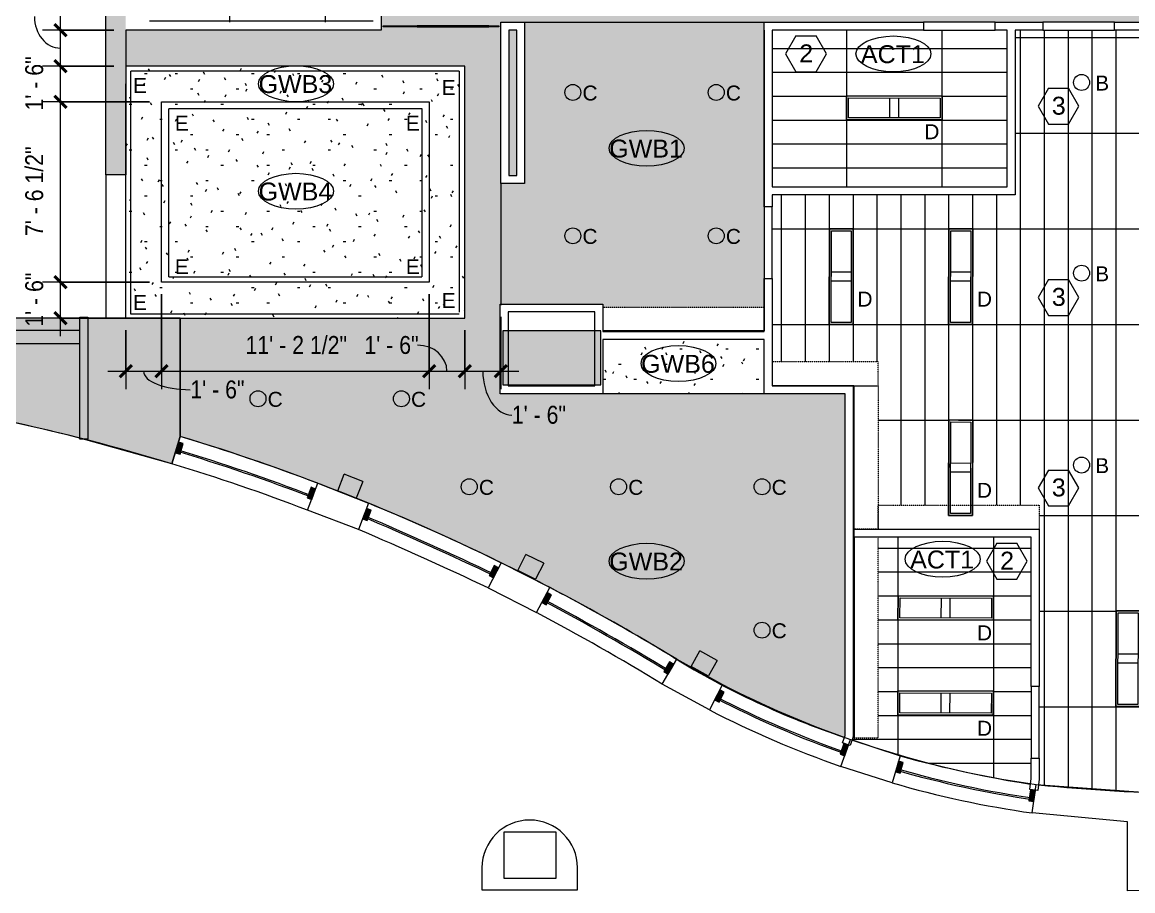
# Model space of a CAD drawing. Header units: inches. Extents: x 50 to 3088, y -595 to 388.
# Drawn here: x 330 to 888, y -595 to -159 of the extents above; entities that cross this region are included whole.
import ezdxf

# ---------------------------------------------------------------- set-up
doc = ezdxf.new("R2010")
doc.units = ezdxf.units.IN
doc.header["$MEASUREMENT"] = 0
doc.linetypes.add('Demolished 3_16_', pattern=[0.28125, 0.1875, -0.09375])
doc.linetypes.add('Overhead', pattern=[0.15625, 0.09375, -0.0625])
for name, color, linetype, lineweight in [('A-ANNO-DIMS', 211, 'Continuous', 9), ('A-ANNO-DIMS-96', 211, 'Continuous', 9), ('A-ANNO-NOTE', 131, 'Continuous', 9), ('A-CLNG', 13, 'Continuous', 9), ('A-CLNG-PATT', 13, 'Continuous', 9), ('A-DETL', 90, 'Continuous', 9), ('A-DETL-DEMO', 6, 'Demolished 3_16_', 9), ('A-DETL-GENF', 92, 'Continuous', 9), ('A-EXIST-GLAZ', 250, 'Continuous', 9), ('A-WALL', 113, 'Continuous', 13), ('A-WALL-PATT', 111, 'Continuous', 13), ('E-LITE-EQPM', 33, 'Continuous', 9), ('EXTWINDOWS', 250, 'Continuous', 9), ('G-ANNO-TEXT', 231, 'Continuous', 9), ('I-WALL', 2, 'Continuous', 13), ('new block- skin dc_dwg', 8, 'Continuous', 9), ('Q-CASE', 31, 'Continuous', 13), ('S-EXIST-COLS', 250, 'Continuous', 9)]:
    doc.layers.add(name, color=color, linetype=linetype, lineweight=lineweight)
doc.styles.add('Arial', font='arial.ttf', dxfattribs={"width": 0.85, "height": 9})
doc.styles.add('Arial_1', font='arial.ttf', dxfattribs={"height": 7.5})
doc.styles.add('Arial_2', font='arial.ttf', dxfattribs={"height": 9})
doc.dimstyles.new('Linear_-_3_32__Arial__85_-_1_2__Tolerance', dxfattribs={"dimscale": 12, "dimtxt": 9.182335, "dimasz": 0.5, "dimexe": 0.75, "dimexo": 0.5, "dimgap": 0.5, "dimtad": 1, "dimdec": 1, "dimrnd": 0.5, "dimzin": 3, "dimdsep": 46, "dimlunit": 4, "dimtxsty": 'Arial', "dimblk1": 'OBLIQUE', "dimblk2": 'OBLIQUE', "dimsah": 1, "dimcen": 0.09, "dimdle": 0.75, "dimazin": 0, "dimtfac": 1, "dimtdec": 4, "dimtix": 1, "dimtmove": 0, "dimatfit": 3, "dimfxl": 1, "dimtvp": 1, "dimfrac": 2, "dimtolj": 1, "dimtzin": 0, "dimarcsym": 2})
doc.dimstyles.new('Linear_-_3_32__Arial__85_-_1_2__Tolerance_1', dxfattribs={"dimscale": 12, "dimtxt": 9.182335, "dimasz": 0.5, "dimexe": 0.75, "dimexo": 0.5, "dimgap": 0.5, "dimtad": 1, "dimdec": 1, "dimrnd": 0.5, "dimzin": 3, "dimdsep": 46, "dimlunit": 4, "dimtxsty": 'Arial', "dimblk1": 'OBLIQUE', "dimblk2": 'OBLIQUE', "dimsah": 1, "dimcen": 0.09, "dimdle": 0.75, "dimazin": 0, "dimtfac": 1, "dimtdec": 4, "dimtix": 1, "dimtmove": 1, "dimatfit": 3, "dimfxl": 1, "dimtvp": 1, "dimfrac": 2, "dimtolj": 1, "dimtzin": 0, "dimarcsym": 2})
pattern_1 = [(0, (0, 0), (30.72, 7.68), [1.267, -21.773, 1.267, -21.773, -122.88]), (0, (0, 0), (30.72, 7.68), [-46.08, 1.267, -44.813, 1.267, -21.773, -53.76]), (0, (0, 0), (30.72, 7.68), [-115.2, 1.267, -14.093, 1.267, -37.133]), (120, (11.52, 3.84), (-22.011075, 22.7643), [1.267, -21.773, 1.267, -21.773, -122.88]), (120, (11.52, 3.84), (-22.011075, 22.7643), [-46.08, 1.267, -44.813, 1.267, -21.773, -53.76]), (120, (11.52, 3.84), (-22.011075, 22.7643), [-115.2, 1.267, -14.093, 1.267, -37.133]), (240, (15.36, 19.2), (-8.708925, -30.4443), [1.267, -21.773, 1.267, -21.773, -122.88]), (240, (15.36, 19.2), (-8.708925, -30.4443), [-46.08, 1.267, -44.813, 1.267, -21.773, -53.76]), (240, (15.36, 19.2), (-8.708925, -30.4443), [-115.2, 1.267, -14.093, 1.267, -37.133])]

# ---------------------------------------------------------------- blocks, each defined once
blk = doc.blocks.new('new block- skin dc_dwg-1925045-Reflected Ceiling Plan')
at = {"layer": 'EXTWINDOWS'}
for points in [[(1777.47, 974.25), (1779.1, 979.63), (1776.71, 980.36), (1775.08, 974.97)], [(1843.56, 951.54), (1845.55, 956.8), (1843.22, 957.69), (1841.22, 952.43)], [(1871.45, 940.96), (1873.46, 946.21), (1871.13, 947.11), (1869.11, 941.86)], [(1934.84, 912.25), (1937.39, 917.26), (1935.17, 918.4), (1932.61, 913.38)], [(1961.36, 898.71), (1963.96, 903.69), (1961.75, 904.85), (1959.14, 899.86)], [(2022.51, 863.86), (2025.35, 868.72), (2023.19, 869.98), (2020.35, 865.12)], [(2048.12, 849.85), (2050.7, 854.85), (2048.47, 855.99), (2045.89, 850.99)], [(2111.24, 822.91), (2113.1, 828.22), (2110.73, 829.04), (2108.88, 823.73)], [(2139.08, 814.1), (2140.64, 819.5), (2138.24, 820.2), (2136.67, 814.8)], [(2206.21, 799.84), (2207.01, 805.41), (2204.53, 805.76), (2203.74, 800.2)]]:
    blk.add_hatch(color=256, dxfattribs=at).paths.add_polyline_path(points, flags=0)
at = {"layer": 'A-EXIST-GLAZ'}
blk.add_line((1653.18, 1029.84), (1727.18, 1029.84), dxfattribs=at)
for centre, radius, start, end in [((1489.66, 28.93), 989.16, 69.01258, 73.21169), ((1489.66, 28.93), 989.91, 69.01258, 73.21169), ((1214.89, -598.14), 1674.2, 64.51461, 66.98327), ((1214.89, -598.14), 1674.95, 64.51461, 66.98327), ((1373.97, -203.81), 1250.21, 58.71987, 62.06732), ((1373.97, -203.81), 1250.96, 58.71987, 62.06732), ((2277.2, 1299.14), 503.32, 242.6998, 250.7875), ((2277.2, 1299.14), 502.57, 242.6998, 250.7875), ((2277.18, 1299.09), 503.27, 253.8216, 261.9101), ((2277.18, 1299.09), 502.52, 253.8216, 261.9101)]:
    blk.add_arc(centre, radius, start, end, dxfattribs=at)
at = {"layer": 'A-WALL', "color": 250, "lineweight": 9}
blk.add_line((1653.18, 1036.62), (1727.18, 1036.62), dxfattribs=at)
at = {"layer": 'A-WALL', "color": 250, "lineweight": 9, "flags": 128}
for points in [[(1727.18, 1042.62), (1777.58, 1042.62), (1777.58, 983.23), (1773.41, 969.47), (1727.18, 982.34)], [(1846.65, 959.7), (1872.11, 949.67), (1867.05, 936.49), (1841.52, 946.17)], [(1938.67, 919.77), (1932.23, 907.12), (1956.48, 894.77), (1963.08, 907.4)], [(2026.86, 871.3), (2049.85, 858.66), (2043.26, 845.88), (2019.6, 858.9)], [(2114.08, 831.05), (2139.01, 822.85), (2135.07, 809.27), (2109.35, 817.48)], [(2207.43, 808.38), (2277.18, 803.45), (2301.18, 803.45), (2301.18, 755.63), (2253.18, 755.08), (2253.18, 789.64), (2205.41, 794.15)]]:
    blk.add_lwpolyline(points, close=True, dxfattribs=at)
at = {"layer": 'A-WALL', "color": 250, "lineweight": 9}
for centre, radius, start, end in [((1467.12, -41.11), 1055.98, 75.74308, 79.85189), ((1467.06, -41.29), 1070.54, 69.2324, 73.13834), ((1489.66, 28.93), 982.41, 69.01258, 73.21169), ((1467.08, -41.21), 1070.46, 63.86094, 67.76715), ((1214.89, -598.14), 1667.45, 64.51983, 66.97631), ((1438.31, -94.2), 1130.75, 58.63437, 62.34844), ((1373.97, -203.81), 1243.46, 58.71987, 62.0658), ((2277.2, 1299.14), 495.7, 242.6997, 250.7874), ((2277.2, 1299.14), 510.07, 242.6998, 250.7875), ((2286.25, 1349.98), 547.3, 254.3934, 261.7192), ((2277.18, 1299.09), 510.02, 253.8216, 261.9101)]:
    blk.add_arc(centre, radius, start, end, dxfattribs=at)
at = {"layer": 'EXTWINDOWS'}
for p, q in [((1776.71, 980.36), (1775.08, 974.97)), ((1779.1, 979.63), (1776.71, 980.36)), ((1777.47, 974.25), (1779.1, 979.63)), ((1775.08, 974.97), (1777.47, 974.25)), ((1843.22, 957.69), (1841.22, 952.43)), ((1845.55, 956.8), (1843.22, 957.69)), ((1843.56, 951.54), (1845.55, 956.8)), ((1841.22, 952.43), (1843.56, 951.54)), ((1871.13, 947.11), (1869.11, 941.86)), ((1873.46, 946.21), (1871.13, 947.11)), ((1871.45, 940.96), (1873.46, 946.21)), ((1869.11, 941.86), (1871.45, 940.96)), ((1935.17, 918.4), (1932.61, 913.38)), ((1934.84, 912.25), (1937.39, 917.26)), ((1937.39, 917.26), (1935.17, 918.4)), ((1932.61, 913.38), (1934.84, 912.25)), ((1961.75, 904.85), (1959.14, 899.86)), ((1961.36, 898.71), (1963.96, 903.69)), ((1963.96, 903.69), (1961.75, 904.85)), ((1959.14, 899.86), (1961.36, 898.71)), ((2023.19, 869.98), (2020.35, 865.12)), ((2025.35, 868.72), (2023.19, 869.98)), ((2020.35, 865.12), (2022.51, 863.86)), ((2022.51, 863.86), (2025.35, 868.72)), ((2048.47, 855.99), (2045.89, 850.99)), ((2048.12, 849.85), (2050.7, 854.85)), ((2050.7, 854.85), (2048.47, 855.99)), ((2045.89, 850.99), (2048.12, 849.85)), ((2110.73, 829.04), (2108.88, 823.73)), ((2113.1, 828.22), (2110.73, 829.04)), ((2111.24, 822.91), (2113.1, 828.22)), ((2108.88, 823.73), (2111.24, 822.91)), ((2138.24, 820.2), (2136.67, 814.8)), ((2140.64, 819.5), (2138.24, 820.2)), ((2136.67, 814.8), (2139.08, 814.1)), ((2139.08, 814.1), (2140.64, 819.5)), ((2204.53, 805.76), (2203.74, 800.2)), ((2207.01, 805.41), (2204.53, 805.76)), ((2206.21, 799.84), (2207.01, 805.41)), ((2203.74, 800.2), (2206.21, 799.84))]:
    blk.add_line(p, q, dxfattribs=at)
at = {"layer": 'S-EXIST-COLS', "flags": 128}
blk.add_lwpolyline([(1940.17, 761.24), (1940.17, 784.74), (1966.17, 784.74), (1966.17, 761.24)], close=True, dxfattribs=at)
blk.add_lwpolyline([(1929.05, 766.58), (1929.05, 755.58), (1977.05, 755.58), (1977.05, 766.58)], dxfattribs=at)
at = {"layer": 'S-EXIST-COLS'}
for start in [360, 0]:
    blk.add_arc((1953.05, 766.58), 24, start, 180, dxfattribs=at)
blk = doc.blocks.new('Upper Cabinet - Standard Upper Cabinet-2108360-Reflected Ceiling Plan')
at = {"layer": 'Q-CASE', "linetype": 'Overhead', "lineweight": 9}
for p, q in [((-47.26, 12), (12.61, 12)), ((-47.26, 0), (-47.26, 12)), ((12.61, 12), (24.61, 12)), ((24.61, 12), (24.61, 0))]:
    blk.add_line(p, q, dxfattribs=at)
at = {"layer": 'Q-CASE'}
blk.add_line((24.61, 0), (-47.26, 0), dxfattribs=at)
blk = doc.blocks.new('Upper Cabinet - Standard Upper Cabinet-2113234-Reflected Ceiling Plan')
at = {"layer": 'Q-CASE'}
blk.add_line((33.82, 0), (-47.26, 0), dxfattribs=at)
at = {"layer": 'Q-CASE', "linetype": 'Overhead', "lineweight": 9}
for p, q in [((-47.26, 0), (-47.26, -12)), ((33.82, -12), (33.82, 0)), ((-47.26, -12), (33.82, -12))]:
    blk.add_line(p, q, dxfattribs=at)
blk = doc.blocks.new('Upper Cabinet - Standard Upper Cabinet-2108389-Reflected Ceiling Plan')
at = {"layer": 'Q-CASE'}
blk.add_line((5.97, 0), (-47.26, 0), dxfattribs=at)
at = {"layer": 'Q-CASE', "linetype": 'Overhead', "lineweight": 9}
for p, q in [((-47.26, 0), (-47.26, -12)), ((-47.26, -12), (5.97, -12))]:
    blk.add_line(p, q, dxfattribs=at)
blk = doc.blocks.new('Upper Cabinet - Standard Upper Cabinet-2108331-Reflected Ceiling Plan')
at = {"layer": 'Q-CASE', "linetype": 'Overhead', "lineweight": 9}
for p, q in [((-47.26, 12), (33.57, 12)), ((-47.26, 0), (-47.26, 12)), ((33.57, 12), (33.57, 0))]:
    blk.add_line(p, q, dxfattribs=at)
blk = doc.blocks.new('Upper Cabinet - Standard Upper Cabinet-2107617-Reflected Ceiling Plan')
at = {"layer": 'Q-CASE'}
blk.add_line((53.59, 0), (-47.26, 0), dxfattribs=at)
at = {"layer": 'Q-CASE', "linetype": 'Overhead', "lineweight": 9}
for p, q in [((-47.26, 0), (-47.26, -12)), ((-47.26, -12), (53.59, -12))]:
    blk.add_line(p, q, dxfattribs=at)
blk = doc.blocks.new('Rectangular Ceiling Light - Recessed - New 1_ x 4_-V6-Reflected Ceiling Plan')
at = {"layer": 'E-LITE-EQPM', "lineweight": 20}
for p, q in [((-6.74, -26.34), (-6.74, 21.66)), ((-6.74, 21.66), (5.26, 21.66)), ((-5.74, -25.34), (-5.74, 20.66)), ((-5.74, 20.66), (4.26, 20.66)), ((4.26, 20.66), (4.26, -25.34)), ((5.26, 21.66), (5.26, -26.34)), ((4.26, -0.09), (-5.74, -0.09)), ((4.26, -4.59), (-5.74, -4.59)), ((5.26, -26.34), (-6.74, -26.34)), ((4.26, -25.34), (-5.74, -25.34))]:
    blk.add_line(p, q, dxfattribs=at)
blk = doc.blocks.new('Pendant - Suspended - New 8_-1192035-Reflected Ceiling Plan')
at = {"layer": 'E-LITE-EQPM', "lineweight": 20}
blk.add_circle((0, 0), 4, dxfattribs=at)
blk = doc.blocks.new('Rectangular Ceiling Light - Recessed - New 1_ x 4_-V7-Reflected Ceiling Plan')
at = {"layer": 'E-LITE-EQPM', "lineweight": 20}
for p, q in [((-6.74, -21.11), (-6.74, 21.66)), ((-6.74, 21.66), (5.26, 21.66)), ((-5.74, -21.11), (-5.74, 20.66)), ((-5.74, 20.66), (4.26, 20.66)), ((4.26, 20.66), (4.26, -21.08)), ((5.26, 21.66), (5.26, -21.08)), ((4.26, -0.09), (-5.74, -0.09)), ((4.26, -4.59), (-5.74, -4.59)), ((-6.74, -26.34), (-6.74, -21.11)), ((-5.74, -25.34), (-5.74, -21.11)), ((4.26, -21.08), (4.26, -25.34)), ((5.26, -21.08), (5.26, -26.34)), ((5.26, -26.34), (-6.74, -26.34)), ((4.26, -25.34), (-5.74, -25.34))]:
    blk.add_line(p, q, dxfattribs=at)
blk = doc.blocks.new('FORM Keynote Tag - Default w_arrow-62346-Reflected Ceiling Plan')
at = {"layer": 'A-ANNO-NOTE', "lineweight": 20}
for p, q in [((-0.0519, 0.1051), (-0.106, 0.0113)), ((-0.0519, 0.1051), (0.0537, 0.1051)), ((0.1078, 0.0113), (0.0537, 0.1051)), ((-0.106, 0.0113), (-0.0519, -0.0824)), ((0.0537, -0.0824), (0.1078, 0.0113)), ((-0.0519, -0.0824), (0.0537, -0.0824))]:
    blk.add_line(p, q, dxfattribs=at)
blk = doc.blocks.new('FORM Finish Tag - Default w_arrow-62639-Reflected Ceiling Plan')
at = {"layer": 'A-ANNO-NOTE', "lineweight": 20}
blk.add_ellipse((0, 0), major_axis=(-0.196, 0), ratio=0.478314, dxfattribs=at)
blk = doc.blocks.new('DIMBLOCK26-Reflected Ceiling Plan')
at = {"layer": 'A-ANNO-DIMS-96'}
for p, q in [((394.27, -289.17), (340.49, -289.17)), ((349.49, -316.17), (349.49, -289.17)), ((349.49, -289.17), (394.27, -289.17)), ((403.67, -307.17), (340.49, -307.17)), ((349.49, -307.17), (403.67, -307.17))]:
    blk.add_line(p, q, dxfattribs=at)
at = {"layer": 'A-ANNO-DIMS-96', "lineweight": 50}
for p, q in [((349.49, -289.17), (346.49, -286.17)), ((349.49, -289.17), (352.49, -292.17)), ((349.49, -307.17), (346.49, -304.17)), ((349.49, -307.17), (352.49, -310.17))]:
    blk.add_line(p, q, dxfattribs=at)
at = {"layer": 'A-ANNO-DIMS-96', "color": 0, "insert": (331.81, -311.52), "char_height": 9, "width": 32.0393, "attachment_point": 1, "rotation": 90, "line_spacing_factor": 0.941778, "style": 'Arial'}
blk.add_mtext('1\' - 6"', dxfattribs=at)
blk = doc.blocks.new('_Oblique')
at = {"color": 0, "linetype": 'ByBlock', "lineweight": -2}
blk.add_line((-0.5, -0.5), (0.5, 0.5), dxfattribs=at)
blk = doc.blocks.new('DIMBLOCK27-Reflected Ceiling Plan')
at = {"layer": 'A-ANNO-DIMS-96'}
for p, q in [((394.27, -198.59), (340.49, -198.59)), ((349.49, -289.17), (349.49, -198.59)), ((349.49, -198.59), (394.27, -198.59)), ((394.27, -289.17), (340.49, -289.17)), ((349.49, -289.17), (394.27, -289.17))]:
    blk.add_line(p, q, dxfattribs=at)
at = {"layer": 'A-ANNO-DIMS-96', "lineweight": 50}
for p, q in [((349.49, -198.59), (346.49, -195.59)), ((349.49, -198.59), (352.49, -201.59)), ((349.49, -289.17), (346.49, -286.17)), ((349.49, -289.17), (352.49, -292.17))]:
    blk.add_line(p, q, dxfattribs=at)
at = {"layer": 'A-ANNO-DIMS-96', "color": 0, "insert": (331.81, -265.99), "char_height": 9, "width": 53.0598, "attachment_point": 1, "rotation": 90, "line_spacing_factor": 0.941778, "style": 'Arial'}
blk.add_mtext('7\' - 6 1/2"', dxfattribs=at)
blk = doc.blocks.new('DIMBLOCK28-Reflected Ceiling Plan')
at = {"layer": 'A-ANNO-DIMS-96', "lineweight": 50}
for p, q in [((349.49, -180.59), (346.49, -177.59)), ((349.49, -180.59), (352.49, -183.59)), ((349.49, -198.59), (346.49, -195.59)), ((349.49, -198.59), (352.49, -201.59))]:
    blk.add_line(p, q, dxfattribs=at)
at = {"layer": 'A-ANNO-DIMS-96'}
for p, q in [((376.27, -180.59), (340.49, -180.59)), ((349.49, -198.59), (349.49, -180.59)), ((349.49, -180.59), (376.27, -180.59)), ((394.27, -198.59), (340.49, -198.59)), ((349.49, -198.59), (394.27, -198.59))]:
    blk.add_line(p, q, dxfattribs=at)
at = {"layer": 'A-ANNO-DIMS-96', "color": 0, "insert": (331.81, -202.94), "char_height": 9, "width": 32.0393, "attachment_point": 1, "rotation": 90, "line_spacing_factor": 0.941778, "style": 'Arial'}
blk.add_mtext('1\' - 6"', dxfattribs=at)
blk = doc.blocks.new('DIMBLOCK29-Reflected Ceiling Plan')
at = {"layer": 'A-ANNO-DIMS-96'}
for p, q in [((349.49, -180.59), (349.49, -153.59)), ((376.27, -162.59), (340.49, -162.59)), ((349.49, -162.59), (376.27, -162.59)), ((376.27, -180.59), (340.49, -180.59)), ((349.49, -180.59), (376.27, -180.59))]:
    blk.add_line(p, q, dxfattribs=at)
at = {"layer": 'A-ANNO-DIMS-96', "lineweight": 50}
for p, q in [((349.49, -162.59), (346.49, -159.59)), ((349.49, -162.59), (352.49, -165.59)), ((349.49, -180.59), (346.49, -177.59)), ((349.49, -180.59), (352.49, -183.59))]:
    blk.add_line(p, q, dxfattribs=at)
at = {"layer": 'A-ANNO-DIMS-96'}
blk.add_ellipse((349.49, -155.76), major_axis=(0, 15.83), ratio=0.825226, start_param=1.570796, end_param=3.141593, dxfattribs=at)
at = {"layer": 'A-ANNO-DIMS-96', "color": 0, "insert": (331.81, -155.76), "char_height": 9, "width": 32.0393, "attachment_point": 1, "rotation": 90, "line_spacing_factor": 0.941778, "style": 'Arial'}
blk.add_mtext('1\' - 6"', dxfattribs=at)
blk = doc.blocks.new('DIMBLOCK30-Reflected Ceiling Plan')
at = {"layer": 'A-ANNO-DIMS-96'}
for p, q in [((400.27, -295.17), (400.27, -342.83)), ((400.27, -333.83), (400.27, -295.17)), ((382.27, -313.17), (382.27, -342.83)), ((382.27, -333.83), (382.27, -313.17)), ((373.27, -333.83), (400.27, -333.83))]:
    blk.add_line(p, q, dxfattribs=at)
at = {"layer": 'A-ANNO-DIMS-96', "lineweight": 50}
for p, q in [((382.27, -333.83), (379.27, -336.83)), ((382.27, -333.83), (385.27, -330.83)), ((400.27, -333.83), (397.27, -336.83)), ((400.27, -333.83), (403.27, -330.83))]:
    blk.add_line(p, q, dxfattribs=at)
at = {"layer": 'A-ANNO-DIMS-96'}
blk.add_ellipse((414.71, -333.83), major_axis=(23.44, 0), ratio=0.395547, start_param=3.141593, end_param=4.712389, dxfattribs=at)
at = {"layer": 'A-ANNO-DIMS-96', "color": 0, "insert": (414.71, -338.48), "char_height": 9, "width": 32.0393, "attachment_point": 1, "line_spacing_factor": 0.941778, "style": 'Arial'}
blk.add_mtext('1\' - 6"', dxfattribs=at)
blk = doc.blocks.new('DIMBLOCK31-Reflected Ceiling Plan')
at = {"layer": 'A-ANNO-DIMS-96'}
for p, q in [((400.27, -295.17), (400.27, -342.83)), ((400.27, -333.83), (400.27, -295.17)), ((534.59, -295.17), (534.59, -342.83)), ((534.59, -333.83), (534.59, -295.17)), ((400.27, -333.83), (534.59, -333.83))]:
    blk.add_line(p, q, dxfattribs=at)
at = {"layer": 'A-ANNO-DIMS-96', "lineweight": 50}
for p, q in [((400.27, -333.83), (397.27, -336.83)), ((400.27, -333.83), (403.27, -330.83)), ((534.59, -333.83), (531.59, -336.83)), ((534.59, -333.83), (537.59, -330.83))]:
    blk.add_line(p, q, dxfattribs=at)
at = {"layer": 'A-ANNO-DIMS-96', "color": 0, "insert": (442.43, -316.15), "char_height": 9, "width": 60.0101, "attachment_point": 1, "line_spacing_factor": 0.941778, "style": 'Arial'}
blk.add_mtext('11\' - 2 1/2"', dxfattribs=at)
blk = doc.blocks.new('DIMBLOCK32-Reflected Ceiling Plan')
at = {"layer": 'A-ANNO-DIMS-96'}
for p, q in [((534.59, -295.17), (534.59, -342.83)), ((534.59, -333.83), (534.59, -295.17)), ((552.59, -313.17), (552.59, -342.83)), ((552.59, -333.83), (552.59, -313.17)), ((534.59, -333.83), (552.59, -333.83))]:
    blk.add_line(p, q, dxfattribs=at)
at = {"layer": 'A-ANNO-DIMS-96', "lineweight": 50}
for p, q in [((534.59, -333.83), (531.59, -336.83)), ((534.59, -333.83), (537.59, -330.83)), ((552.59, -333.83), (549.59, -336.83)), ((552.59, -333.83), (555.59, -330.83))]:
    blk.add_line(p, q, dxfattribs=at)
at = {"layer": 'A-ANNO-DIMS-96'}
blk.add_ellipse((528.83, -333.83), major_axis=(14.76, 0), ratio=0.885029, start_param=0, end_param=1.570796, dxfattribs=at)
at = {"layer": 'A-ANNO-DIMS-96', "color": 0, "insert": (502.13, -316.15), "char_height": 9, "width": 32.0393, "attachment_point": 1, "line_spacing_factor": 0.941778, "style": 'Arial'}
blk.add_mtext('1\' - 6"', dxfattribs=at)
blk = doc.blocks.new('DIMBLOCK33-Reflected Ceiling Plan')
at = {"layer": 'A-ANNO-DIMS-96'}
for p, q in [((570.59, -306.59), (570.59, -342.83)), ((570.59, -333.83), (570.59, -306.59)), ((552.59, -313.17), (552.59, -342.83)), ((552.59, -333.83), (552.59, -313.17)), ((552.59, -333.83), (579.59, -333.83))]:
    blk.add_line(p, q, dxfattribs=at)
at = {"layer": 'A-ANNO-DIMS-96', "lineweight": 50}
for p, q in [((552.59, -333.83), (549.59, -336.83)), ((552.59, -333.83), (555.59, -330.83)), ((570.59, -333.83), (567.59, -336.83)), ((570.59, -333.83), (573.59, -330.83))]:
    blk.add_line(p, q, dxfattribs=at)
at = {"layer": 'A-ANNO-DIMS-96'}
blk.add_ellipse((576.14, -333.83), major_axis=(0, 21.99), ratio=0.661468, start_param=1.570796, end_param=3.141593, dxfattribs=at)
at = {"layer": 'A-ANNO-DIMS-96', "color": 0, "insert": (576.14, -351.2), "char_height": 9, "width": 32.0393, "attachment_point": 1, "line_spacing_factor": 0.941778, "style": 'Arial'}
blk.add_mtext('1\' - 6"', dxfattribs=at)

msp = doc.modelspace()

# ---------------------------------------------------------------- hatches: boundary and pattern name
at = {"layer": 'A-CLNG-PATT', "lineweight": 13}
h = msp.add_hatch(dxfattribs=at)
h.set_pattern_fill('FP_13', color=256, style=0, pattern_type=2)
h.set_pattern_definition(pattern_1)
h.paths.add_polyline_path([(743.2436, -517.7041), (743.5893, -516.7542), (743.5893, -345.2136), (570.3424, -345.2136), (570.3424, -300.0886), (621.7704, -300.0886), (621.7704, -301.8386), (702.8065, -301.8386), (702.8065, -158.5886), (1131.6509, -158.5886), (1138.2286, -138.8766), (1166.2075, -147.9674), (1166.2075, -158.5886), (1225.6567, -158.5886), (1225.6567, -222.8386), (1285.6567, -222.8386), (1285.6567, -99.0385), (888.5924, -99.0385), (888.5924, -98.4456), (888.3494, -98.4456), (888.3494, -57.0284), (901.5924, -57.0284), (901.5696, 20.0865), (834.5924, 20.0865), (834.5924, -98.5886), (510.5924, -98.5886), (510.5924, -162.5886), (382.2678, -162.5886), (382.2678, -180.5886), (552.5924, -180.5886), (552.5924, -307.1713), (409.6746, -307.1713), (409.6746, -366.5617), (430.2881, -373.0373), (450.7667, -379.9276), (471.1021, -387.2299), (491.2859, -394.9411), (511.31, -403.0582), (531.1661, -411.5778), (552.5924, -421.3307), (570.5924, -429.936), (588.1408, -438.7415), (605.7699, -448.0021), (623.2237, -457.589), (640.4961, -467.4989), (657.5813, -477.7284), (669.2379, -484.6017), (681.1089, -491.0979), (693.1819, -497.2105), (705.4445, -502.933), (717.8842, -508.2597), (730.4882, -513.1851), (742.5533, -517.4595)], flags=0)
h.paths.add_polyline_path([(571.8106, -239.5886), (570.5924, -239.5886), (570.5924, -158.5886), (582.5924, -158.5886), (582.5924, -239.5886), (574.5924, -239.5886)], flags=0)
h.paths.add_polyline_path([(574.5924, -235.5886), (578.5924, -235.5886), (578.5924, -162.5886), (574.5924, -162.5886), (574.5924, -235.0869)], flags=0)
h.paths.add_polyline_path([(564.5924, -160.8386), (511.5924, -160.8386), (511.5924, -160.3386), (569.5924, -160.3386), (569.5924, -160.8386)], flags=0)
h.paths.add_polyline_path([(893.5635, 20.5865), (901.5696, 20.5865), (901.5924, 145.9615), (834.5924, 145.9615), (834.5924, 20.5865), (893.0363, 20.5865)], flags=0)
h = msp.add_hatch(dxfattribs=at)
h.set_pattern_fill('FP_26', color=256, style=0, pattern_type=2)
h.set_pattern_definition([(0, (530.599, -61.978), (0, -12), []), (270, (530.6, -61.98), (-48, -3e-15), [])])
h.paths.add_polyline_path([(506.5924, -158.5886), (506.5924, 17.9482), (409.5924, 17.9482), (409.5924, -95.2136), (394.2678, -95.2136), (394.2678, -158.5886), (397.8456, -158.5886)], flags=0)
h.paths.add_polyline_path([(482.5637, -121.8396), (434.5639, -121.7086), (434.5966, -109.7086), (482.5964, -109.8396), (482.5641, -121.7086)], flags=0)
h.paths.add_polyline_path([(482.5637, -73.8396), (434.5639, -73.7086), (434.5966, -61.7086), (482.5964, -61.8396)], flags=0)
h.paths.add_polyline_path([(482.6939, -26.1296), (434.6941, -25.9986), (434.7268, -13.9987), (482.7267, -14.1297)], flags=0)
h = msp.add_hatch(dxfattribs=at)
h.set_pattern_fill('FP_27', color=256, style=0, pattern_type=2)
h.set_pattern_definition([(90, (807.63, -214.354), (12, -7e-16), []), (0, (807.63, -214.354), (0, -48), [])])
h.paths.add_polyline_path([(917.2375, -546.0258), (917.2375, -417.0886), (891.9006, -417.0886), (891.9006, -413.0886), (1063.5075, -413.0886), (1084.2174, -398.5873), (1089.0178, -405.443), (1089.0178, -353.0886), (891.8924, -353.0886), (891.8924, -162.5886), (828.8521, -162.5886), (828.8521, -245.2446), (706.8521, -245.2446), (706.8521, -329.0886), (760.0893, -329.0886), (760.0893, -341.0886), (747.8521, -341.0886), (747.8521, -413.0886), (748.0893, -413.0549), (748.0893, -341.2136), (760.0893, -341.2136), (760.0893, -401.0886), (795.5134, -401.0886), (795.6301, -358.3215), (807.6301, -358.3543), (807.5134, -401.0886), (840.9234, -401.0886), (840.9234, -538.6252), (840.573, -541.4787), (862.6945, -543.405), (884.8528, -544.8482), (907.0374, -545.8075)], flags=0)
h.paths.add_polyline_path([(891.499, -502.2163), (879.499, -502.1835), (879.6301, -454.1837), (891.63, -454.2165), (891.5642, -478.3409)], flags=0)
h.paths.add_polyline_path([(1089.0178, -349.0886), (1089.0178, -310.9524), (1014.7375, -310.9524), (1014.7375, -349.0886), (1086.9288, -349.0886)], flags=0)
h.paths.add_polyline_path([(747.499, -310.3541), (735.4991, -310.3213), (735.6301, -262.3215), (747.6301, -262.3543), (747.5893, -277.2792)], flags=0)
h.paths.add_polyline_path([(807.499, -310.3541), (795.4991, -310.3213), (795.6301, -262.3215), (807.6301, -262.3543)], flags=0)
h = msp.add_hatch(dxfattribs=at)
h.set_pattern_fill('FP_35', color=256, style=0, pattern_type=2)
h.set_pattern_definition([(180, (1800.278, 872.262), (1e-15, 12), []), (90, (1800.28, 872.26), (48, -3e-15), [])])
h.paths.add_polyline_path([(824.8521, -241.2446), (824.8521, -162.5886), (706.8521, -162.5886), (706.8521, -241.2446), (807.499, -241.2446)], flags=0)
h.paths.add_polyline_path([(792.2331, -207.6513), (744.2333, -207.5203), (744.266, -195.5204), (792.2658, -195.6514), (792.2334, -207.5203)], flags=0)
h = msp.add_hatch(dxfattribs=at)
h.set_pattern_fill('FP_13', color=256, style=0, pattern_type=2)
h.set_pattern_definition(pattern_1)
h.paths.add_polyline_path([(471.1021, -307.1713), (552.5924, -307.1713), (552.5924, -180.5886), (382.2678, -180.5886), (382.2678, -307.1713), (450.7667, -307.1713)], flags=0)
h = msp.add_hatch(dxfattribs=at)
h.set_pattern_fill('FP_13', color=256, style=0, pattern_type=2)
h.set_pattern_definition(pattern_1)
h.paths.add_polyline_path([(702.8065, -345.2136), (702.8521, -345.2136), (702.8521, -317.8386), (621.7704, -317.8386), (621.7704, -341.2136), (621.8424, -341.2136), (621.8424, -345.2136), (693.1819, -345.2136)], flags=0)
h = msp.add_hatch(dxfattribs=at)
h.set_pattern_fill('FP_29', color=256, style=0, pattern_type=2)
h.set_pattern_definition([(0, (770.089, -470.654), (0, -12), []), (270, (770.09, -470.654), (-48, -3e-15), [])])
h.paths.add_polyline_path([(836.5879, -541.1127), (836.9234, -538.3805), (836.9234, -417.0886), (760.0893, -417.0886), (760.0893, -517.936), (748.0893, -517.936), (748.0517, -417.0886), (747.5893, -417.0886), (747.5893, -519.0886), (762.1148, -523.9008), (776.7822, -528.2615), (791.5774, -532.1665), (806.4862, -535.6122), (821.6741, -538.6252), (836.2524, -541.0567)], flags=0)
h.paths.add_polyline_path([(817.9262, -506.4948), (769.9263, -506.3638), (769.9591, -494.3638), (817.9589, -494.4948)], flags=0)
h.paths.add_polyline_path([(818.0564, -458.7848), (770.0566, -458.6538), (770.0893, -446.6538), (818.0891, -446.7849), (818.0567, -458.6538)], flags=0)
at = {"layer": 'A-DETL-GENF'}
h = msp.add_hatch(color=9, dxfattribs=at)
h.paths.add_polyline_path([(405.5051, -380.319), (409.6746, -366.5617), (409.6746, -307.1713), (309.4263, -307.1713), (309.4263, -95.2136), (190.3089, -95.2136), (190.3089, -21.5886), (197.9964, -21.5886), (197.9964, -89.2136), (405.5924, -89.2136), (405.5924, 373.0481), (284.4344, 373.0481), (284.4344, 359.5319), (266.2064, 359.5319), (266.2064, 228.5319), (311.6101, 228.5319), (348.6697, 277.7701), (351.4906, 275.6472), (313.3522, 225.0319), (266.2064, 225.0319), (266.2064, 29.7864), (242.2064, 29.7864), (242.2064, 38.2864), (199.2064, 38.2864), (199.2064, 29.7864), (175.2064, 29.7864), (175.2064, 41.7864), (262.7064, 41.7864), (262.7064, 137.7864), (242.2064, 137.7864), (242.2064, 142.0044), (199.2064, 142.0044), (199.2064, 137.7864), (178.0594, 137.7864), (178.0594, 110.7864), (164.3089, 110.7864), (164.3089, 176.7864), (178.0594, 176.7864), (178.0594, 149.7864), (199.2064, 149.7864), (199.2064, 145.2854), (242.2064, 145.2854), (242.2064, 149.7864), (262.7064, 149.7864), (262.7064, 245.9104), (178.0594, 245.9104), (178.0594, 218.7864), (164.3089, 218.7864), (164.3089, 278.7864), (178.0594, 278.7864), (178.0594, 249.1924), (262.7064, 249.1924), (262.7064, 349.7864), (178.0594, 349.7864), (178.0594, 320.7864), (164.3089, 320.7864), (164.3089, 373.0481), (49.9156, 373.0481), (49.9156, -319.1713), (237.2678, -319.1713), (237.2678, -343.9854), (258.5912, -347.0189), (279.8482, -350.4866), (301.03, -354.3871), (322.128, -358.7188), (343.1331, -363.4799), (364.0368, -368.6685), (384.8304, -374.2822), (404.1648, -379.9276)], flags=0)
h.paths.add_polyline_path([(171.4964, -21.5886), (164.3089, -21.5886), (164.3089, 68.7864), (171.4964, 68.7864), (171.4964, 29.7864)], flags=0)
h.paths.add_polyline_path([(278.9654, 363.0319), (278.9654, 373.0481), (176.9654, 373.0481), (176.9654, 363.0319), (266.2064, 363.0319)], flags=0)
h = msp.add_hatch(color=57, dxfattribs=at)
h.paths.add_polyline_path([(895.8924, -342.3841), (921.7704, -342.3841), (921.7704, -306.3841), (895.7704, -306.3841), (895.7704, -342.3841)], flags=0)
h.paths.add_polyline_path([(576.5924, -340.5886), (620.7704, -340.5886), (620.7704, -313.5886), (571.5924, -313.5886), (571.5924, -340.5886), (574.3424, -340.5886)], flags=0)
h.paths.add_polyline_path([(1149.758, -192.0445), (1157.6468, -167.7652), (1159.5477, -168.3829), (1165.9484, -148.6837), (1138.4554, -139.5096), (1124.2406, -183.2582), (1138.2691, -188.0886)], flags=0)
h.paths.add_polyline_path([(910.4182, -96.3546), (927.9576, -73.9052), (905.5924, -57.0518), (888.3539, -79.1161), (910.1942, -96.1796)], flags=0)
h.paths.add_polyline_path([(570.5924, -90.5886), (597.5924, -90.5886), (597.5924, -54.0518), (570.5924, -54.0518), (570.5924, -87.5889)], flags=0)
at = {"layer": 'A-WALL-PATT'}
msp.add_hatch(color=8, dxfattribs=at).paths.add_polyline_path([(372.2678, -235.1713), (382.2678, -235.1713), (382.2678, -95.2136), (372.2678, -95.2136), (372.2678, -113.4599)], flags=0)

# ---------------------------------------------------------------- linework, layer by layer
at = {"layer": 'A-CLNG', "lineweight": 13}
for p, q in [((702.8065, -162.5886), (702.8065, -313.5886)), ((552.5924, -180.5886), (382.2678, -180.5886)), ((552.5924, -307.1713), (552.5924, -180.5886)), ((744.266, -195.5204), (744.2333, -207.5203)), ((792.2658, -195.6514), (744.266, -195.5204)), ((792.2331, -207.6513), (792.2658, -195.6514)), ((744.2333, -207.5203), (792.2331, -207.6513)), ((735.6301, -262.3215), (735.4991, -310.3213)), ((747.6301, -262.3543), (735.6301, -262.3215)), ((747.499, -310.3541), (747.6301, -262.3543)), ((795.6301, -262.3215), (795.4991, -310.3213)), ((807.6301, -262.3543), (795.6301, -262.3215)), ((807.499, -310.3541), (807.6301, -262.3543)), ((382.2678, -307.1713), (552.5924, -307.1713)), ((409.6746, -366.5617), (409.6746, -307.1713)), ((735.4991, -310.3213), (747.499, -310.3541)), ((795.4991, -310.3213), (807.499, -310.3541)), ((702.8065, -313.5886), (621.7704, -313.5886)), ((702.8521, -345.2136), (621.8424, -345.2136)), ((747.8521, -341.0886), (706.8521, -341.0886)), ((747.8521, -413.0886), (747.8521, -341.0886)), ((795.6301, -358.3215), (795.4991, -406.3213)), ((807.6301, -358.3543), (795.6301, -358.3215)), ((807.499, -406.3541), (807.6301, -358.3543)), ((795.4991, -406.3213), (807.499, -406.3541)), ((747.5893, -417.0886), (748.0517, -417.0886)), ((748.0517, -413.0886), (747.8521, -413.0886)), ((770.0893, -446.6538), (770.0566, -458.6538)), ((818.0891, -446.7849), (770.0893, -446.6538)), ((818.0564, -458.7848), (818.0891, -446.7849)), ((879.6301, -454.1837), (879.499, -502.1835)), ((891.63, -454.2165), (879.6301, -454.1837)), ((770.0566, -458.6538), (818.0564, -458.7848)), ((769.9591, -494.3638), (769.9263, -506.3638)), ((817.9589, -494.4948), (769.9591, -494.3638)), ((817.9262, -506.4948), (817.9589, -494.4948)), ((769.9263, -506.3638), (817.9262, -506.4948)), ((879.499, -502.1835), (891.499, -502.2163)), ((747.5893, -519.0886), (747.5893, -517.4595))]:
    msp.add_line(p, q, dxfattribs=at)
for centre, radius, start, end in [((99.1954, -1390.949), 1070.4049, 63.8860524, 73.1385884), ((99.1954, -1390.949), 1070.4049, 58.5564299, 63.8860524), ((877.8612, -117.4683), 422.2684, 238.55643, 251.409859), ((910.4302, -51.8866), 494.7674, 250.784255, 261.416737), ((939.909, 471.3156), 1017.6541, 264.3982836, 268.7233771)]:
    msp.add_arc(centre, radius, start, end, dxfattribs=at)
at = {"layer": 'A-DETL', "lineweight": 13}
for p, q in [((582.5924, -158.5886), (702.8065, -158.5886)), ((382.2678, -307.1713), (382.2678, -189.5886)), ((400.2678, -198.5886), (534.5924, -198.5886)), ((400.2678, -289.1713), (400.2678, -198.5886)), ((534.5924, -198.5886), (534.5924, -289.1713)), ((570.5924, -239.5886), (570.5924, -300.5886)), ((534.5924, -289.1713), (400.2678, -289.1713)), ((409.6746, -307.1713), (309.4263, -307.1713)), ((409.6746, -366.5617), (409.6746, -307.1713)), ((620.7704, -313.5886), (571.5924, -313.5886)), ((571.5924, -313.5886), (571.5924, -340.5886)), ((620.7704, -340.5886), (620.7704, -313.5886)), ((571.5924, -340.5886), (620.7704, -340.5886)), ((405.5051, -380.319), (409.6746, -366.5617)), ((488.7144, -393.9327), (491.9728, -385.5926)), ((501.2954, -389.2348), (491.9728, -385.5926)), ((501.2954, -389.2348), (497.9426, -397.5874)), ((498.0203, -397.6177), (488.6977, -393.9755)), ((579.2221, -433.8504), (583.1949, -425.826)), ((592.1647, -430.2669), (583.1949, -425.826)), ((588.1714, -438.3325), (579.2017, -433.8916)), ((592.1647, -430.2669), (588.0966, -438.2955)), ((666.1751, -482.0264), (670.4985, -474.1854)), ((679.2633, -479.018), (670.4985, -474.1854)), ((679.2633, -479.018), (674.8446, -486.8591)), ((674.9177, -486.8994), (666.1529, -482.0667))]:
    msp.add_line(p, q, dxfattribs=at)
msp.add_arc((99.2116, -1390.9009), 1055.9789, 73.1386663, 82.4877791, dxfattribs=at)
at = {"layer": 'A-DETL-DEMO'}
for p, q in [((549.7258, -183.1638), (384.7258, -183.1638)), ((384.7258, -183.1638), (384.7258, -304.9935)), ((549.7258, -183.1638), (549.7258, -304.1638)), ((403.9511, -201.9451), (530.9511, -201.9451)), ((403.9511, -286.4451), (403.9511, -201.9451)), ((530.9511, -201.9451), (530.9511, -286.4451)), ((403.9511, -286.4451), (530.9511, -286.4451)), ((384.7258, -304.9935), (549.6745, -304.9935))]:
    msp.add_line(p, q, dxfattribs=at)
at = {"layer": 'A-WALL', "color": 7, "lineweight": 20}
for p, q in [((372.2678, -235.1713), (372.2678, -95.2136)), ((510.5924, -152.1441), (510.5924, -162.5886)), ((570.5924, -158.5886), (582.5924, -158.5886)), ((570.5924, -239.5886), (570.5924, -158.5886)), ((582.5924, -158.5886), (582.5924, -239.5886)), ((702.8065, -162.5886), (702.8065, -158.5886)), ((702.8065, -158.5886), (782.8521, -158.5886)), ((782.8521, -158.5886), (782.8521, -162.5886)), ((818.8521, -162.5886), (818.8521, -158.5886)), ((818.8521, -158.5886), (842.8521, -158.5886)), ((842.8521, -158.5886), (842.8521, -162.5886)), ((878.8521, -162.5886), (878.8521, -158.5886)), ((878.8521, -158.5886), (927.7375, -158.5886)), ((382.2678, -162.5886), (382.2678, -235.1713)), ((510.5924, -162.5886), (382.2678, -162.5886)), ((578.5924, -162.5886), (574.5924, -162.5886)), ((574.5924, -162.5886), (574.5924, -235.5886)), ((578.5924, -235.5886), (578.5924, -162.5886)), ((702.8521, -162.5886), (702.8065, -162.5886)), ((702.8521, -251.2446), (702.8521, -162.5886)), ((706.8521, -162.5886), (706.8521, -241.2446)), ((782.8521, -162.5886), (706.8521, -162.5886)), ((824.8521, -162.5886), (818.8521, -162.5886)), ((824.8521, -241.2446), (824.8521, -162.5886)), ((842.8521, -162.5886), (828.8521, -162.5886)), ((828.8521, -162.5886), (828.8521, -245.2446)), ((917.7181, -162.5886), (878.8521, -162.5886)), ((382.2678, -235.1713), (372.2678, -235.1713)), ((582.5924, -239.5886), (570.5924, -239.5886)), ((574.5924, -235.5886), (578.5924, -235.5886)), ((706.8521, -241.2446), (824.8521, -241.2446)), ((706.8521, -245.2446), (706.8521, -251.2446)), ((828.8521, -245.2446), (706.8521, -245.2446)), ((706.8521, -251.2446), (702.8521, -251.2446)), ((702.8521, -313.8386), (702.8521, -287.2446)), ((702.8521, -287.2446), (706.8521, -287.2446)), ((706.8521, -287.2446), (706.8521, -341.2136)), ((570.3424, -345.2136), (570.3424, -300.0886)), ((570.3424, -300.0886), (621.7704, -300.0886)), ((621.7704, -300.0886), (621.7704, -313.8386)), ((359.2678, -367.9551), (359.2678, -306.6713)), ((359.2678, -306.6713), (363.2678, -306.6713)), ((363.2678, -306.6713), (363.2678, -367.9551)), ((574.3424, -304.0886), (574.3424, -341.2136)), ((617.7704, -304.0886), (574.3424, -304.0886)), ((617.7704, -341.2136), (617.7704, -304.0886)), ((621.7704, -313.8386), (702.8521, -313.8386)), ((621.7704, -317.8386), (621.7704, -341.2136)), ((702.8521, -317.8386), (621.7704, -317.8386)), ((702.8521, -345.2136), (702.8521, -317.8386)), ((621.8424, -345.2136), (570.3424, -345.2136)), ((574.3424, -341.2136), (617.7704, -341.2136)), ((621.7704, -341.2136), (621.8424, -341.2136)), ((621.8424, -341.2136), (621.8424, -345.2136)), ((743.5893, -345.2136), (702.8521, -345.2136)), ((706.8521, -341.2136), (747.5893, -341.2136)), ((743.5893, -516.7542), (743.5893, -345.2136)), ((747.5893, -341.2136), (747.5893, -517.4595)), ((363.2678, -367.9551), (359.2678, -367.9551)), ((748.0517, -417.0886), (748.0517, -413.0886)), ((748.0517, -413.0886), (840.9234, -413.0886)), ((836.9234, -417.0886), (748.0517, -417.0886)), ((836.9234, -492.0886), (836.9234, -417.0886)), ((840.9234, -413.0886), (840.9234, -492.0886)), ((840.9234, -492.0886), (836.9234, -492.0886)), ((742.2563, -520.4165), (743.5893, -516.7542)), ((747.5893, -517.4595), (746.0151, -521.7846)), ((746.0151, -521.7846), (742.2563, -520.4165)), ((836.9234, -538.3805), (836.9234, -528.0886)), ((836.9234, -528.0886), (840.9234, -528.0886)), ((840.9234, -528.0886), (840.9234, -538.6252)), ((836.2524, -543.8448), (836.9234, -538.3805)), ((840.9234, -538.6252), (840.2226, -544.3323)), ((840.2226, -544.3323), (836.2524, -543.8448))]:
    msp.add_line(p, q, dxfattribs=at)
at = {"layer": 'A-WALL'}
for p, q in [((818.8521, -158.5886), (782.8521, -158.5886)), ((878.8521, -158.5886), (842.8521, -158.5886)), ((782.8521, -162.5886), (818.8521, -162.5886)), ((842.8521, -162.5886), (878.8521, -162.5886)), ((372.2678, -235.1713), (372.2678, -307.1713)), ((382.2678, -307.1713), (382.2678, -235.1713)), ((702.8521, -251.2446), (702.8521, -287.2446)), ((706.8521, -287.2446), (706.8521, -251.2446)), ((372.2678, -307.1713), (382.2678, -307.1713)), ((836.9234, -492.0886), (836.9234, -528.0886)), ((840.9234, -528.0886), (840.9234, -492.0886))]:
    msp.add_line(p, q, dxfattribs=at)
at = {"layer": 'I-WALL', "color": 7, "lineweight": 20}
for p, q in [((511.5924, -160.8386), (511.5924, -160.3386)), ((511.5924, -160.3386), (528.5924, -160.3386)), ((528.5924, -160.8386), (511.5924, -160.8386)), ((528.5924, -160.3386), (528.5924, -160.8386)), ((564.5924, -160.8386), (564.5924, -160.3386)), ((564.5924, -160.3386), (569.5924, -160.3386)), ((569.5924, -160.8386), (564.5924, -160.8386)), ((569.5924, -160.3386), (569.5924, -160.8386))]:
    msp.add_line(p, q, dxfattribs=at)
at = {"layer": 'I-WALL'}
for p, q in [((564.5924, -160.3386), (528.5924, -160.3386)), ((528.5924, -160.8386), (564.5924, -160.8386))]:
    msp.add_line(p, q, dxfattribs=at)

# ---------------------------------------------------------------- block references
at = {"layer": 'A-ANNO-NOTE', "lineweight": 20, "xscale": 96, "yscale": 96, "zscale": 96}
for name, p in [('FORM Keynote Tag - Default w_arrow-62346-Reflected Ceiling Plan', (723.7689, -175.5838)), ('FORM Finish Tag - Default w_arrow-62639-Reflected Ceiling Plan', (767.774, -174.4986)), ('FORM Finish Tag - Default w_arrow-62639-Reflected Ceiling Plan', (467.761, -189.5082)), ('FORM Keynote Tag - Default w_arrow-62346-Reflected Ceiling Plan', (850.5992, -201.8649)), ('FORM Finish Tag - Default w_arrow-62639-Reflected Ceiling Plan', (643.8424, -221.8945)), ('FORM Finish Tag - Default w_arrow-62639-Reflected Ceiling Plan', (467.761, -243.4608)), ('FORM Keynote Tag - Default w_arrow-62346-Reflected Ceiling Plan', (850.5992, -297.8649)), ('FORM Finish Tag - Default w_arrow-62639-Reflected Ceiling Plan', (659.8459, -329.9792)), ('FORM Keynote Tag - Default w_arrow-62346-Reflected Ceiling Plan', (850.5992, -393.5406)), ('FORM Finish Tag - Default w_arrow-62639-Reflected Ceiling Plan', (643.8424, -429.2299)), ('FORM Finish Tag - Default w_arrow-62639-Reflected Ceiling Plan', (792.5019, -428.2202)), ('FORM Keynote Tag - Default w_arrow-62346-Reflected Ceiling Plan', (824.6558, -430.3151))]:
    msp.add_blockref(name, p, dxfattribs=at)
at = {"layer": 'E-LITE-EQPM', "lineweight": 20}
for p in [(862.2471, -188.8379), (606.7841, -193.8379), (678.7841, -193.8379), (606.7841, -265.8379), (678.7841, -265.8379), (862.2471, -284.6036), (448.6979, -347.6457), (520.6979, -347.6457), (862.2471, -380.9385), (554.7841, -391.8379), (629.7841, -391.8379), (701.7841, -391.8379), (701.7841, -463.8379)]:
    msp.add_blockref('Pendant - Suspended - New 8_-1192035-Reflected Ceiling Plan', p, dxfattribs=at)
for name, p, rotation in [('Rectangular Ceiling Light - Recessed - New 1_ x 4_-V6-Reflected Ceiling Plan', (770.5887, -202.3286), 269.8436159558888), ('Rectangular Ceiling Light - Recessed - New 1_ x 4_-V6-Reflected Ceiling Plan', (742.3073, -283.9986), 359.8436159558894), ('Rectangular Ceiling Light - Recessed - New 1_ x 4_-V6-Reflected Ceiling Plan', (802.3073, -283.9986), 359.8436159558894), ('Rectangular Ceiling Light - Recessed - New 1_ x 4_-V7-Reflected Ceiling Plan', (802.3073, -379.9986), 359.8436159558894), ('Rectangular Ceiling Light - Recessed - New 1_ x 4_-V6-Reflected Ceiling Plan', (796.412, -453.4621), 269.8436159558886), ('Rectangular Ceiling Light - Recessed - New 1_ x 4_-V6-Reflected Ceiling Plan', (886.3073, -475.8608), 359.8436159558894), ('Rectangular Ceiling Light - Recessed - New 1_ x 4_-V6-Reflected Ceiling Plan', (796.2818, -501.172), 269.8436159558886)]:
    msp.add_blockref(name, p, dxfattribs=dict(at, rotation=rotation))
at = {"layer": 'new block- skin dc_dwg', "color": 250}
msp.add_blockref('new block- skin dc_dwg-1925045-Reflected Ceiling Plan', (-1367.9073, -1349.7893), dxfattribs=at)
at = {"layer": 'Q-CASE'}
for name, p, rotation in [('Upper Cabinet - Standard Upper Cabinet-2113234-Reflected Ceiling Plan', (655.5898, -313.8386), 180), ('Upper Cabinet - Standard Upper Cabinet-2108389-Reflected Ceiling Plan', (712.827, -341.0886), 180), ('Upper Cabinet - Standard Upper Cabinet-2108360-Reflected Ceiling Plan', (748.0893, -388.4759), 269.9999999999997), ('Upper Cabinet - Standard Upper Cabinet-2107617-Reflected Ceiling Plan', (748.0893, -470.6737), 90.00000000000001)]:
    msp.add_blockref(name, p, dxfattribs=dict(at, rotation=rotation))
msp.add_blockref('Upper Cabinet - Standard Upper Cabinet-2108331-Reflected Ceiling Plan', (807.3516, -413.0886), dxfattribs=at)

# ---------------------------------------------------------------- texts
at = {"layer": 'A-ANNO-NOTE', "char_height": 9, "attachment_point": 2, "line_spacing_factor": 0.941778, "style": 'Arial_2'}
for s, insert, width in [('2', (723.9697, -169.7301), 8.374175), ('ACT1', (767.506, -170.1448), 38.344907), ('GWB3', (467.493, -185.1544), 44.184792), ('3', (850.8, -196.0111), 8.374175), ('GWB1', (643.5745, -217.5407), 44.184792), ('GWB4', (467.493, -239.107), 44.184792), ('3', (850.8, -292.0111), 8.374175), ('GWB6', (659.578, -325.6254), 44.184792), ('3', (850.8, -387.6869), 8.374175), ('ACT1', (792.2339, -423.8665), 38.344907), ('GWB2', (643.5745, -424.8761), 44.184792), ('2', (824.8566, -424.4613), 8.374175)]:
    msp.add_mtext(s, dxfattribs=dict(at, insert=insert, width=width))
at = {"layer": 'G-ANNO-TEXT', "color": 7, "char_height": 7.5, "attachment_point": 1, "style": 'Arial_1'}
for s, insert, width in [('E', (385.9307, -186.5837), 8.787), ('E', (540.9307, -187.5837), 8.787), ('B', (869.0863, -185.3958), 8.787), ('C', (611.6233, -190.3958), 9.393), ('C', (683.6233, -190.3958), 9.393), ('E', (406.9307, -205.5837), 8.787), ('E', (522.9307, -205.5837), 8.787), ('D', (783.298, -209.8329), 9.393), ('C', (611.6233, -262.3958), 9.393), ('C', (683.6233, -262.3958), 9.393), ('E', (406.9307, -277.5837), 8.787), ('E', (522.9307, -277.5837), 8.787), ('B', (869.0863, -281.1615), 8.787), ('E', (540.9307, -294.5837), 8.787), ('D', (749.7045, -293.8819), 9.393), ('D', (809.7045, -293.8819), 9.393), ('E', (385.9307, -295.5837), 8.787), ('C', (453.5371, -344.2036), 9.393), ('C', (525.5371, -344.2036), 9.393), ('B', (869.0863, -377.4964), 8.787), ('C', (559.6233, -388.3958), 9.393), ('C', (634.6233, -388.3958), 9.393), ('C', (706.6233, -388.3958), 9.393), ('D', (809.7045, -389.8819), 9.393), ('C', (706.6233, -460.3958), 9.393), ('D', (809.7498, -461.4475), 9.393), ('D', (809.7498, -509.3426), 9.393)]:
    msp.add_mtext(s, dxfattribs=dict(at, insert=insert, width=width))

# ---------------------------------------------------------------- dimensions: what is measured, and where the dimension line sits
at = {"layer": 'A-ANNO-DIMS'}
dim = msp.add_linear_dim(base=(349.494, -162.5886), p1=(382.2678, -180.5886), p2=(382.2678, -162.5886), angle=90, dimstyle='Linear_-_3_32__Arial__85_-_1_2__Tolerance_1', override={"dimpost": '<>', "dimfxl": 18}, dxfattribs=at)
dim.commit()
dim.dimension.update_dxf_attribs({"geometry": 'DIMBLOCK29-Reflected Ceiling Plan', "text_midpoint": (337.8099, -139.7389), "dimtype": 160, "text_rotation": 90})
for base, p1, p2, override, picture, middle in [((349.494, -180.5886), (400.2678, -198.5886), (382.2678, -180.5886), {"dimpost": '<>', "dimfxl": 25.455844}, 'DIMBLOCK28-Reflected Ceiling Plan', (338.8988, -189.5886)), ((349.494, -198.5886), (400.2678, -289.1713), (400.2678, -198.5886), {"dimpost": '<>', "dimfxl": 90.582764}, 'DIMBLOCK27-Reflected Ceiling Plan', (338.8405, -243.8799)), ((349.494, -289.1713), (409.6746, -307.1713), (400.2678, -289.1713), {"dimpost": '<>', "dimfxl": 20.309769}, 'DIMBLOCK26-Reflected Ceiling Plan', (338.8988, -298.1713))]:
    dim = msp.add_linear_dim(base=base, p1=p1, p2=p2, angle=90, dimstyle='Linear_-_3_32__Arial__85_-_1_2__Tolerance', override=override, dxfattribs=at)
    dim.commit()
    dim.dimension.update_dxf_attribs({"geometry": picture, "text_midpoint": middle})
for base, p1, p2, override, picture, middle in [((400.2678, -333.8304), (382.2678, -307.1713), (400.2678, -289.1713), {"dimpost": '<>', "dimfxl": 25.455844}, 'DIMBLOCK30-Reflected Ceiling Plan', (430.731, -344.4827)), ((552.5924, -333.8304), (534.5924, -289.1713), (552.5924, -307.1713), {"dimpost": '<>', "dimfxl": 25.455844}, 'DIMBLOCK32-Reflected Ceiling Plan', (518.1523, -322.1463)), ((570.5924, -333.8304), (552.5924, -307.1713), (570.5924, -300.5886), {"dimpost": '<>', "dimfxl": 19.165928}, 'DIMBLOCK33-Reflected Ceiling Plan', (592.1597, -357.2027))]:
    dim = msp.add_linear_dim(base=base, p1=p1, p2=p2, dimstyle='Linear_-_3_32__Arial__85_-_1_2__Tolerance_1', override=override, dxfattribs=at)
    dim.commit()
    dim.dimension.update_dxf_attribs({"geometry": picture, "text_midpoint": middle, "dimtype": 160})
dim = msp.add_linear_dim(base=(534.5924, -333.8304), p1=(400.2678, -289.1713), p2=(534.5924, -289.1713), dimstyle='Linear_-_3_32__Arial__85_-_1_2__Tolerance', override={"dimpost": '<>', "dimfxl": 134.324563}, dxfattribs=at)
dim.commit()
dim.dimension.update_dxf_attribs({"geometry": 'DIMBLOCK31-Reflected Ceiling Plan', "text_midpoint": (467.4301, -323.1769)})

doc.saveas('drawing.dxf')
